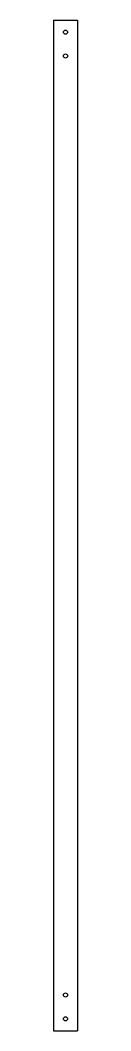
# Model space of a CAD drawing. Header units: millimetres. Extents: x 0 to 20, y 0 to 846.
import ezdxf

# ---------------------------------------------------------------- set-up
doc = ezdxf.new("R2010")
doc.units = ezdxf.units.MM

msp = doc.modelspace()

# ---------------------------------------------------------------- linework, layer by layer
at = {"color": 7, "linetype": 'Continuous', "lineweight": 25}
for p, q in [((0, 846.5), (20, 846.5)), ((0, 846.5), (0, 0)), ((20, 846.5), (20, 0)), ((0, 0), (20, 0))]:
    msp.add_line(p, q, dxfattribs=at)
for centre in [(10, 836.5), (10, 816.5), (10, 30), (10, 10)]:
    msp.add_circle(centre, 1.7, dxfattribs=at)

doc.saveas('drawing.dxf')
